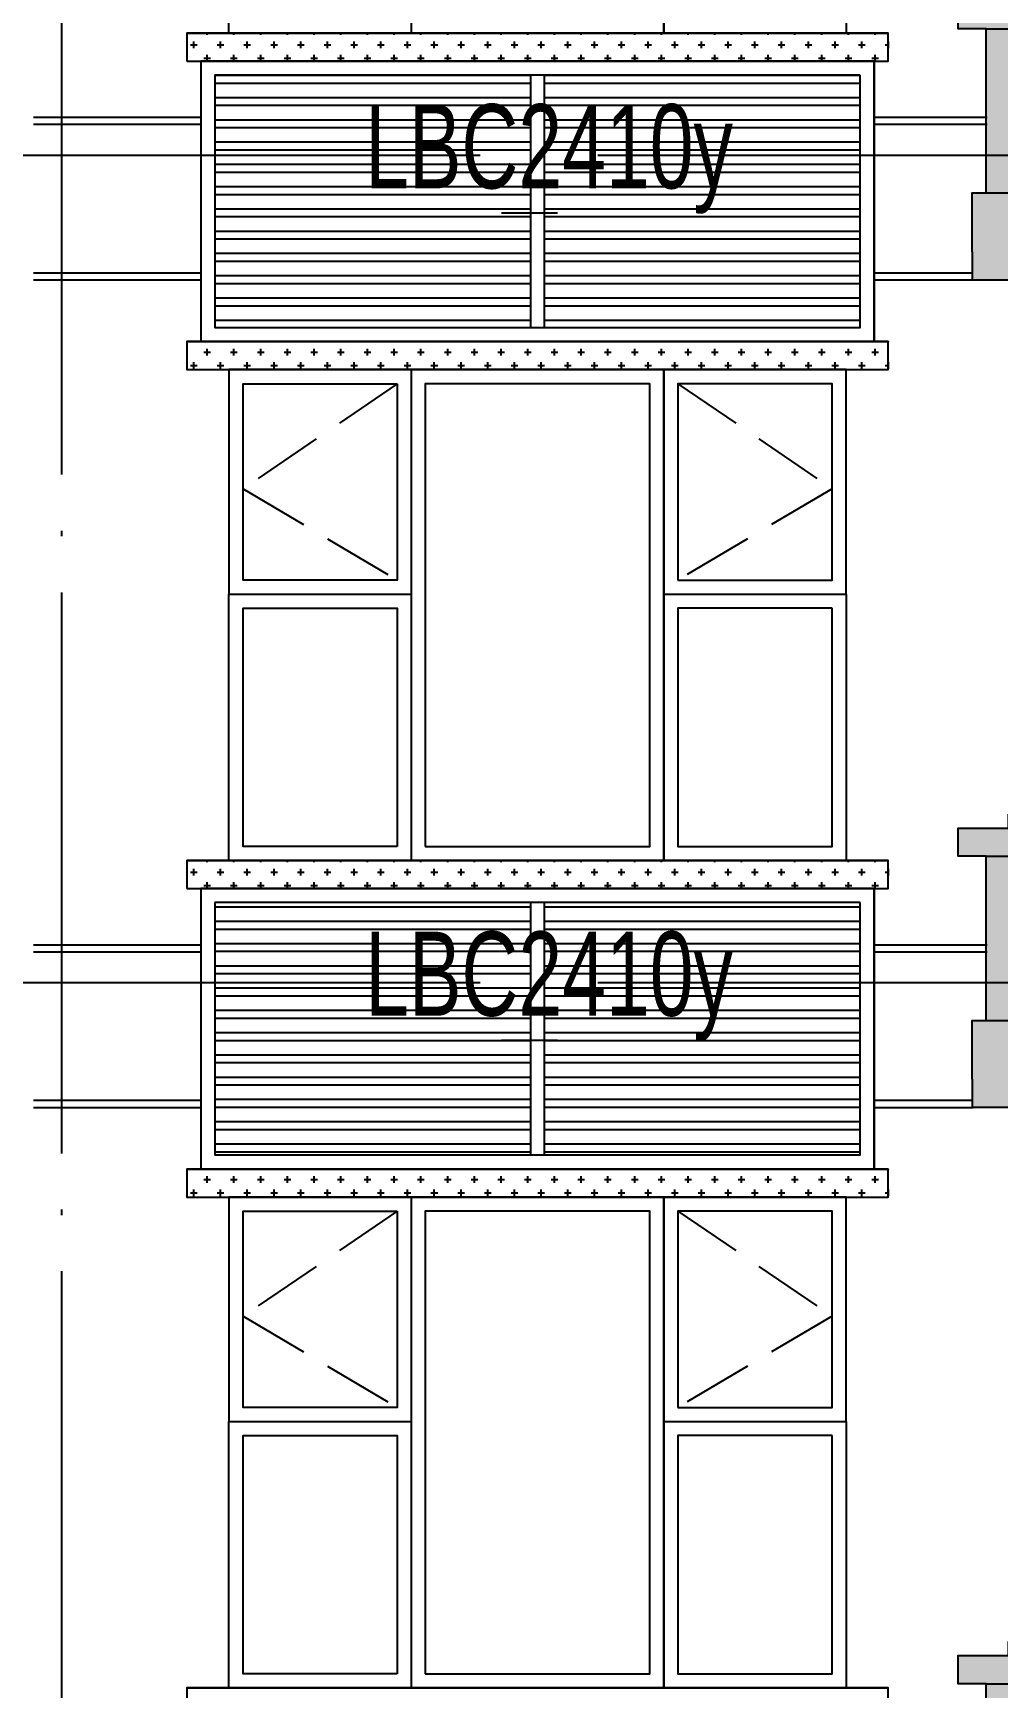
# Model space of a CAD drawing. Extents: x -12446 to 284554, y -295110 to 165007.
# Drawn here: x 58300 to 61740, y -222519 to -216619 of the extents above; entities that cross this region are included whole.
import ezdxf
from ezdxf.enums import TextEntityAlignment as Align

# ---------------------------------------------------------------- set-up
doc = ezdxf.new("R2010")
doc.units = 0
doc.header["$LTSCALE"] = 1000
doc.linetypes.add('AX-14-E$0$AX-85-M02$0$DASH', pattern=[0.35, 0.25, -0.1])
doc.linetypes.add('AX-14-E$0$DOTE', pattern=[2.42, 2, -0.2, 0.02, -0.2])
doc.layers.get('0').update_dxf_attribs({"linetype": 'CONTINUOUS'})
doc.layers.get('Defpoints').update_dxf_attribs({"linetype": 'CONTINUOUS'})
for name, color, linetype in [('A-Anno-Note', 241, 'CONTINUOUS'), ('AX-14-comp-tc$0$AX-T-LMCZ-Z$0$AX-13-E01-E03$0$A-Detl-Patt', 8, 'CONTINUOUS'), ('AX-14-comp-tc$0$灰褐色真石漆', 15, 'CONTINUOUS'), ('AX-14-E$0$A-Detl-Fine', 152, 'CONTINUOUS'), ('AX-14-E$0$A-Detl-Patt', 8, 'CONTINUOUS'), ('AX-14-E$0$A-Detl-Thin', 131, 'CONTINUOUS'), ('AX-14-E$0$A-Wind-Iden', 11, 'CONTINUOUS')]:
    doc.layers.add(name, color=color, linetype=linetype)
doc.layers.add('AX-14-E$0$A-Grid', color=222, linetype='AX-14-E$0$DOTE', plot=False)
doc.styles.add('AX-14-E$0$_TCH_DIM', font='JZFZ_ENA', dxfattribs={"width": 0.7, "bigfont": 'JZFZ_CNB'})

# ---------------------------------------------------------------- blocks, each defined once
blk = doc.blocks.new('AX-14-E$0$A$C7DED0338')
at = {"layer": 'AX-14-E$0$A-Detl-Patt'}
h = blk.add_hatch(dxfattribs=at)
h.set_pattern_fill('STEEL', color=256, scale=50, angle=135)
h.set_pattern_definition([(180, (-13688.06, -342499.556), (-7e-15, -79.375), []), (180, (-13716.125, -342527.62), (-7e-15, -79.375), [])])
h.paths.add_polyline_path([(650, 1050), (650, 150), (1775, 150), (1775, 1050)])
h = blk.add_hatch(dxfattribs=at)
h.set_pattern_fill('STEEL', color=256, scale=50, angle=135)
h.set_pattern_definition([(180, (-12613.06, -342499.556), (-7e-15, -79.375), []), (180, (-12641.125, -342527.62), (-7e-15, -79.375), [])])
h.paths.add_polyline_path([(1825, 1050), (1825, 150), (2950, 150), (2950, 1050)])
at = {"layer": 'AX-14-E$0$A-Detl-Fine'}
for points in [[(1300, 2900), (1300, 2200), (750, 2200), (750, 2900), (1300, 2900)], [(1400, 1250), (2200, 1250), (2200, 2900), (1400, 2900), (1400, 1250)]]:
    blk.add_lwpolyline(points, dxfattribs=at)
for points in [[(2300, 2200), (2850, 2200), (2850, 2900), (2300, 2900)], [(1300, 1250), (750, 1250), (750, 2100), (1300, 2100)], [(2850, 2100), (2300, 2100), (2300, 1250), (2850, 1250)], [(600, 100), (3000, 100), (3000, 1100), (600, 1100)], [(2950, 1050), (650, 1050), (650, 150), (2950, 150)], [(1825, 1050), (1775, 1050), (1775, 150), (1825, 150)]]:
    blk.add_lwpolyline(points, close=True, dxfattribs=at)
at = {"layer": 'AX-14-E$0$A-Detl-Patt', "linetype": 'AX-14-E$0$AX-85-M02$0$DASH'}
for points in [[(1300, 2900), (750, 2525), (1300, 2200)], [(2300, 2900), (2850, 2525), (2300, 2200)]]:
    blk.add_lwpolyline(points, dxfattribs=at)
at = {"layer": 'AX-14-E$0$A-Detl-Thin'}
for p, q in [((700, 2950), (2900, 2950)), ((550, 1200), (3050, 1200)), ((3400, 1215), (7300, 1215)), ((550, 1100), (3050, 1100)), ((550, 1100), (600, 1100)), ((600, 1100), (600, 100)), ((3000, 1100), (3000, 100)), ((3400, 630), (7300, 630)), ((3350, 420), (3350, 320)), ((3350, 320), (7300, 320)), ((550, 100), (3050, 100)), ((550, 0), (3050, 0))]:
    blk.add_line(p, q, dxfattribs=at)
for points in [[(1350, 2950), (700, 2950), (700, 2150), (1350, 2150)], [(2250, 2150), (2250, 2950), (1350, 2950)], [(1350, 2950), (1350, 1200)], [(700, 1350), (700, 2150), (1350, 2150)], [(2250, 2150), (2900, 2150), (2900, 1200), (700, 1200), (700, 2150)], [(700, 2150), (1350, 2150)], [(2250, 2150), (2900, 2150)], [(3350, 420), (3350, 630), (3400, 630), (3400, 1215), (3300, 1215), (3300, 1315), (3479.8, 1315), (3479.8, 1365)], [(3000, 100), (550, 100), (550, 0), (3050, 0), (3050, 100), (3000, 100)]]:
    blk.add_lwpolyline(points, dxfattribs=at)
for points in [[(2250, 2150), (2900, 2150), (2900, 2950), (2250, 2950)], [(2250, 2150), (2250, 1200)], [(550, 1100), (3050, 1100), (3050, 1200), (550, 1200)]]:
    blk.add_lwpolyline(points, close=True, dxfattribs=at)
blk = doc.blocks.new('AX-14-E$0$awrhhrejreyhre')
at = {"layer": 'AX-14-E$0$A-Detl-Patt'}
for p, q in [((144161.3, 191553.8), (144761.3, 191553.8)), ((144161.3, 191528.8), (144761.3, 191528.8)), ((147161.3, 191553.8), (147561.3, 191553.8)), ((147161.3, 191553.8), (147561.3, 191553.8)), ((147161.3, 191528.8), (147561.3, 191528.8)), ((147161.3, 191528.8), (147561.3, 191528.8)), ((144161.3, 190998.8), (144761.3, 190998.8)), ((147161.3, 190998.8), (147511.3, 190998.8)), ((147161.3, 190998.8), (147511.3, 190998.8)), ((147161.3, 190998.8), (147511.3, 190998.8)), ((144161.3, 190973.8), (144761.3, 190973.8)), ((147161.3, 190973.8), (147511.3, 190973.8)), ((147161.3, 190973.8), (147511.3, 190973.8)), ((147161.3, 190973.8), (147511.3, 190973.8)), ((144161.3, 188603.8), (144761.3, 188603.8)), ((144161.3, 188578.8), (144761.3, 188578.8)), ((147161.3, 188603.8), (147561.3, 188603.8)), ((147161.3, 188578.8), (147561.3, 188578.8)), ((144161.3, 188048.8), (144761.3, 188048.8)), ((147161.3, 188048.8), (147511.3, 188048.8)), ((144161.3, 188023.8), (144761.3, 188023.8)), ((147161.3, 188023.8), (147511.3, 188023.8))]:
    blk.add_line(p, q, dxfattribs=at)
blk = doc.blocks.new('AX-14-comp-tc')
at = {"layer": 'AX-14-comp-tc$0$AX-T-LMCZ-Z$0$AX-13-E01-E03$0$A-Detl-Patt'}
h = blk.add_hatch(dxfattribs=at)
h.set_pattern_fill('CROSS', color=256, scale=30)
h.set_pattern_definition([(0, (-86013.83, -435545.72), (47.625, 47.625), [23.8125, -71.4375]), (90, (-86001.926, -435557.63), (-47.625, 47.625), [23.8125, -71.4375])])
h.paths.add_polyline_path([(58697.5, -223041.9), (61197.5, -223041.9), (61197.5, -223141.9), (58697.5, -223141.9)])
h.paths.add_polyline_path([(58697.5, -224141.9), (61197.5, -224141.9), (61197.5, -224241.9), (58697.5, -224241.9)])
h = blk.add_hatch(dxfattribs=at)
h.set_pattern_fill('CROSS', color=256, scale=30)
h.set_pattern_definition([(0, (-86013.83, -438495.72), (47.625, 47.625), [23.8125, -71.4375]), (90, (-86001.926, -438507.63), (-47.625, 47.625), [23.8125, -71.4375])])
h.paths.add_polyline_path([(58697.5, -225991.9), (61197.5, -225991.9), (61197.5, -226091.9), (58697.5, -226091.9)])
h.paths.add_polyline_path([(58697.5, -227091.9), (61197.5, -227091.9), (61197.5, -227191.9), (58697.5, -227191.9)])
at = {"layer": 'AX-14-comp-tc$0$灰褐色真石漆'}
h = blk.add_hatch(dxfattribs=at)
h.set_pattern_fill('离散材料', color=256, scale=50)
h.set_pattern_definition([(0, (-85797.83, -444251.72), (132, 228), [12, -201, 9, -87, 18, -213]), (10, (-85854.83, -444128.72), (80.67614, 285.34428), [21, -51, 27, -159, 15, -198]), (20, (-85884.83, -444224.72), (133.47095, 220.97625), [24, -165, 21, -123, 15, -96]), (30, (-85797.83, -444242.72), (-21.96926, 254.05187), [15, -99, 12, -147, 9, -195]), (40, (-85881.83, -444176.72), (33.83592, 216.370355), [12, -132, 9, -84, 24, -153]), (50, (-85836.83, -444284.72), (-80.24786, 235.7335), [6, -111, 15, -183, 18, -93]), (60, (-85827.83, -444263.72), (-99.47303, 223.70766), [15, -123, 6, -144, 12, -111]), (70, (-85860.83, -444299.72), (-109.89227, 215.58685), [9, -57, 18, -96, 12, -132]), (80, (-85845.83, -444122.72), (-208.56534, 164.71945), [21, -132, 9, -156, 18, -147]), (90, (-85827.83, -444251.72), (-264, 111), [18, -93, 12, -183, 6, -186]), (100, (-85875.83, -444158.72), (-247.97146, 145.1453), [21, -117, 18, -96, 21, -219]), (110, (-85896.83, -444329.72), (-240.44034, 81.69114), [24, -78, 12, -159, 18, -174]), (120, (-85977.83, -444293.72), (-286.64994, 28.49227), [15, -201, 18, -93, 21, -123]), (130, (-85911.83, -444359.72), (-279.10777, 71.26608), [9, -66, 12, -129, 24, -168]), (140, (-86001.83, -444119.72), (-220.59685, -34.20569), [18, -108, 21, -93, 12, -126]), (150, (-85752.83, -444377.72), (-204.82497, -120.76726), [12, -84, 24, -186, 21, -171]), (160, (-85950.83, -444209.72), (-237.90107, -162.42869), [18, -126, 15, -114, 12, -183]), (170, (-85932.83, -444281.72), (-215.64405, -169.12317), [27, -99, 18, -135, 24, -132])])
h.paths.add_polyline_path([(62247.5, -223021.9), (64747.5, -223021.9), (64747.5, -223821.9), (62247.5, -223821.9)], flags=16)
h.paths.add_polyline_path([(61627.3, -222876.9), (61627.3, -222926.9), (61447.5, -222926.9), (61447.5, -223026.9), (61547.5, -223026.9), (61547.5, -223611.9), (61497.5, -223611.9), (61497.5, -223921.9), (65397.5, -223921.9), (65397.5, -223611.9), (65447.5, -223611.9), (65447.5, -223026.9), (65347.5, -223026.9), (65347.5, -222926.9), (65447.5, -222926.9), (65447.1, -222876.9)])
h = blk.add_hatch(dxfattribs=at)
h.set_pattern_fill('离散材料', color=256, scale=50)
h.set_pattern_definition([(0, (-85797.83, -447201.72), (132, 228), [12, -201, 9, -87, 18, -213]), (10, (-85854.83, -447078.72), (80.67614, 285.34428), [21, -51, 27, -159, 15, -198]), (20, (-85884.83, -447174.72), (133.47095, 220.97625), [24, -165, 21, -123, 15, -96]), (30, (-85797.83, -447192.72), (-21.96926, 254.05187), [15, -99, 12, -147, 9, -195]), (40, (-85881.83, -447126.72), (33.83592, 216.370355), [12, -132, 9, -84, 24, -153]), (50, (-85836.83, -447234.72), (-80.24786, 235.7335), [6, -111, 15, -183, 18, -93]), (60, (-85827.83, -447213.72), (-99.47303, 223.70766), [15, -123, 6, -144, 12, -111]), (70, (-85860.83, -447249.72), (-109.89227, 215.58685), [9, -57, 18, -96, 12, -132]), (80, (-85845.83, -447072.72), (-208.56534, 164.71945), [21, -132, 9, -156, 18, -147]), (90, (-85827.83, -447201.72), (-264, 111), [18, -93, 12, -183, 6, -186]), (100, (-85875.83, -447108.72), (-247.97146, 145.1453), [21, -117, 18, -96, 21, -219]), (110, (-85896.83, -447279.72), (-240.44034, 81.69114), [24, -78, 12, -159, 18, -174]), (120, (-85977.83, -447243.72), (-286.64994, 28.49227), [15, -201, 18, -93, 21, -123]), (130, (-85911.83, -447309.72), (-279.10777, 71.26608), [9, -66, 12, -129, 24, -168]), (140, (-86001.83, -447069.72), (-220.59685, -34.20569), [18, -108, 21, -93, 12, -126]), (150, (-85752.83, -447327.72), (-204.82497, -120.76726), [12, -84, 24, -186, 21, -171]), (160, (-85950.83, -447159.72), (-237.90107, -162.42869), [18, -126, 15, -114, 12, -183]), (170, (-85932.83, -447231.72), (-215.64405, -169.12317), [27, -99, 18, -135, 24, -132])])
h.paths.add_polyline_path([(62247.5, -225971.9), (64747.5, -225971.9), (64747.5, -226771.9), (62247.5, -226771.9)], flags=16)
h.paths.add_polyline_path([(61627.3, -225826.9), (61627.3, -225876.9), (61447.5, -225876.9), (61447.5, -225976.9), (61547.5, -225976.9), (61547.5, -226561.9), (61497.5, -226561.9), (61497.5, -226871.9), (65397.5, -226871.9), (65397.5, -226561.9), (65447.5, -226561.9), (65447.5, -225976.9), (65347.5, -225976.9), (65347.5, -225876.9), (65447.5, -225876.9), (65447.1, -225826.9)])
h = blk.add_hatch(dxfattribs=at)
h.set_pattern_fill('离散材料', color=256, scale=50)
h.set_pattern_definition([(0, (-85797.83, -450151.72), (132, 228), [12, -201, 9, -87, 18, -213]), (10, (-85854.83, -450028.72), (80.67614, 285.34428), [21, -51, 27, -159, 15, -198]), (20, (-85884.83, -450124.72), (133.47095, 220.97625), [24, -165, 21, -123, 15, -96]), (30, (-85797.83, -450142.72), (-21.96926, 254.05187), [15, -99, 12, -147, 9, -195]), (40, (-85881.83, -450076.72), (33.83592, 216.370355), [12, -132, 9, -84, 24, -153]), (50, (-85836.83, -450184.72), (-80.24786, 235.7335), [6, -111, 15, -183, 18, -93]), (60, (-85827.83, -450163.72), (-99.47303, 223.70766), [15, -123, 6, -144, 12, -111]), (70, (-85860.83, -450199.72), (-109.89227, 215.58685), [9, -57, 18, -96, 12, -132]), (80, (-85845.83, -450022.72), (-208.56534, 164.71945), [21, -132, 9, -156, 18, -147]), (90, (-85827.83, -450151.72), (-264, 111), [18, -93, 12, -183, 6, -186]), (100, (-85875.83, -450058.72), (-247.97146, 145.1453), [21, -117, 18, -96, 21, -219]), (110, (-85896.83, -450229.72), (-240.44034, 81.69114), [24, -78, 12, -159, 18, -174]), (120, (-85977.83, -450193.72), (-286.64994, 28.49227), [15, -201, 18, -93, 21, -123]), (130, (-85911.83, -450259.72), (-279.10777, 71.26608), [9, -66, 12, -129, 24, -168]), (140, (-86001.83, -450019.72), (-220.59685, -34.20569), [18, -108, 21, -93, 12, -126]), (150, (-85752.83, -450277.72), (-204.82497, -120.76726), [12, -84, 24, -186, 21, -171]), (160, (-85950.83, -450109.72), (-237.90107, -162.42869), [18, -126, 15, -114, 12, -183]), (170, (-85932.83, -450181.72), (-215.64405, -169.12317), [27, -99, 18, -135, 24, -132])])
h.paths.add_polyline_path([(62247.5, -228921.9), (64747.5, -228921.9), (64747.5, -229721.9), (62247.5, -229721.9)], flags=16)
h.paths.add_polyline_path([(61627.3, -228776.9), (61627.3, -228826.9), (61447.5, -228826.9), (61447.5, -228926.9), (61547.5, -228926.9), (61547.5, -229511.9), (61497.5, -229511.9), (61497.5, -229821.9), (65397.5, -229821.9), (65397.5, -229511.9), (65447.5, -229511.9), (65447.5, -228926.9), (65347.5, -228926.9), (65347.5, -228826.9), (65447.5, -228826.9), (65447.1, -228776.9)])
blk = doc.blocks.new('AX-14-E$0$JB-WIDR-TAG')
at = {"layer": 'Defpoints'}
blk.add_line((-1.694, -2.375), (0.306, -2.375), dxfattribs=at)
at = {"style": 'AX-14-E$0$_TCH_DIM', "width": 0.7}
blk.add_attdef('WD_TAG', text='', height=3, dxfattribs=at).set_placement((0, 0), align=Align.MIDDLE_CENTER)
blk = doc.blocks.new('AX-14-E$0$wegwgewhrejsr')
at = {"layer": 'AX-14-E$0$A-Wind-Iden', "xscale": 100, "yscale": 100, "zscale": 100, "rotation": 3.415094585006376e-08}
for p in [(145999.2, 191450.3), (145999.2, 188500.3)]:
    blk.add_blockref('AX-14-E$0$JB-WIDR-TAG', p, dxfattribs=at).add_auto_attribs({'WD_TAG': 'LBC2410y'})
blk = doc.blocks.new('AX-14-E')
at = {"layer": 'AX-14-E$0$A-Grid'}
for p, q in [((58401.6, -199253.6), (58401.6, -263482.7)), ((55473.5, -217054.4), (94520.7, -217054.4)), ((55473.5, -220004.4), (94520.7, -220004.4))]:
    blk.add_line(p, q, dxfattribs=at)
at = {"layer": 'AX-14-E$0$A-Detl-Thin'}
blk.add_blockref('AX-14-E$0$A$C7DED0338', (58298.5, -223719.4), dxfattribs=at)
blk.add_blockref('AX-14-E$0$A$C7DED0338', (58298.5, -220769.4), dxfattribs=at)
blk.add_blockref('AX-14-E$0$wegwgewhrejsr', (-85859.7, -408473.3), dxfattribs=at)
at = {"layer": 'AX-14-E$0$A-Detl-Thin', "color": 6}
blk.add_blockref('AX-14-E$0$awrhhrejreyhre', (-85859.7, -408473.3), dxfattribs=at)
at = {"layer": 'AX-14-E$0$A-Detl-Thin'}
blk.add_blockref('AX-14-E$0$A$C7DED0338', (58298.5, -217819.4), dxfattribs=at)
blk.add_blockref('AX-14-comp-tc', (152.8, 6422.5), dxfattribs=at)

msp = doc.modelspace()

# ---------------------------------------------------------------- block references
at = {"layer": 'A-Anno-Note'}
msp.add_blockref('AX-14-E', (0, 0), dxfattribs=at)

doc.saveas('drawing.dxf')
